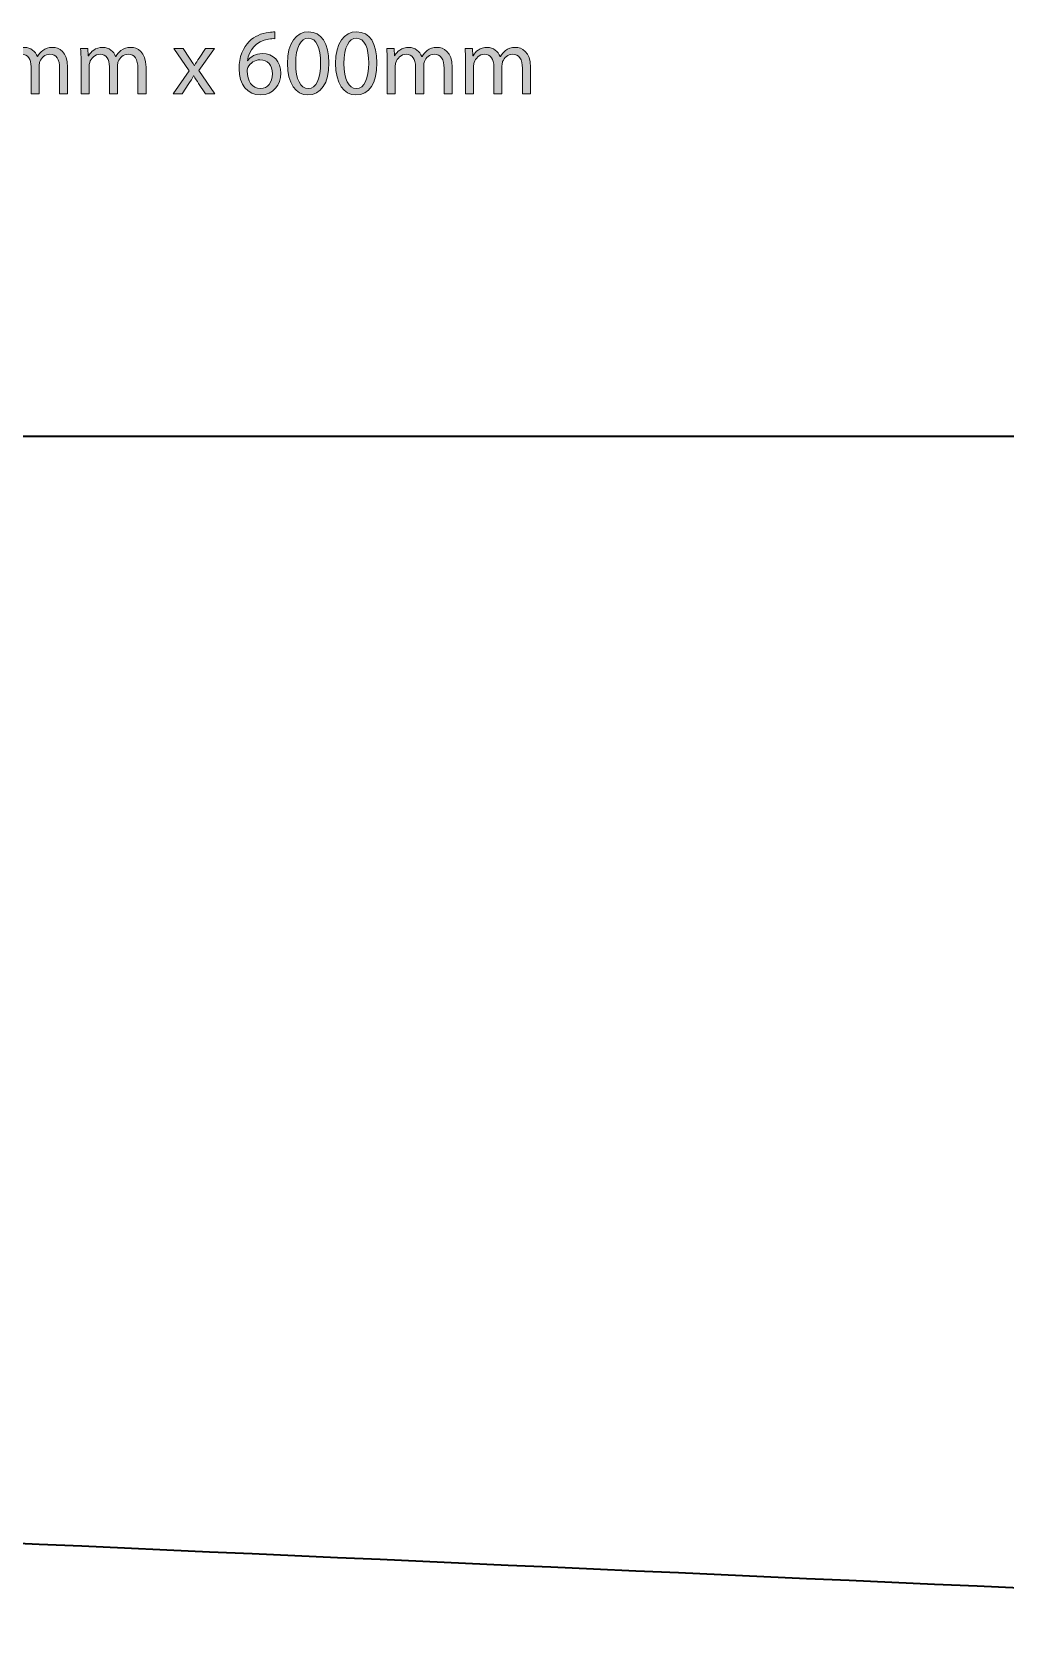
# Model space of a CAD drawing. Header units: inches. Extents: x 13 to 716, y -481 to 623.
# Drawn here: x 101.4 to 189.2, y 478.8 to 622.3 of the extents above; entities that cross this region are included whole.
import ezdxf

# ---------------------------------------------------------------- set-up
doc = ezdxf.new("R2010")
doc.units = ezdxf.units.IN
doc.header["$MEASUREMENT"] = 0
doc.layers.add('Layer 1', color=7, linetype='Continuous')

# ---------------------------------------------------------------- blocks, each defined once
blk = doc.blocks.new('block 2')
at = {"layer": 'Layer 1', "true_color": 0xffffff}
h = blk.add_hatch(color=7, dxfattribs=at)
h.dxf.hatch_style = 2
edge = h.paths.add_edge_path()
edge.add_spline(control_points=[(123.34, 621.69), (123.19, 621.7), (122.99, 621.68), (122.78, 621.65), (121.61, 621.46), (121, 620.62), (120.87, 619.7), (120.87, 619.7), (120.89, 619.7), (120.89, 619.7), (121.15, 620.06), (121.61, 620.35), (122.22, 620.35), (123.2, 620.35), (123.88, 619.63), (123.88, 618.57), (123.88, 617.55), (123.2, 616.62), (122.05, 616.62), (120.88, 616.62), (120.11, 617.53), (120.11, 618.97), (120.11, 620.05), (120.49, 620.9), (121.04, 621.45), (121.5, 621.9), (122.11, 622.17), (122.8, 622.26), (123.02, 622.29), (123.21, 622.3), (123.34, 622.3), (123.34, 622.3), (123.34, 621.69), (123.34, 621.69)], knot_values=[0, 0, 0, 0, 1, 1, 1, 2, 2, 2, 3, 3, 3, 4, 4, 4, 5, 5, 5, 6, 6, 6, 7, 7, 7, 8, 8, 8, 9, 9, 9, 10, 10, 10, 11, 11, 11, 11], degree=3, periodic=1)
edge = h.paths.add_edge_path()
edge.add_spline(control_points=[(123.13, 618.52), (123.13, 619.3), (122.68, 619.78), (122, 619.78), (121.55, 619.78), (121.12, 619.51), (120.92, 619.1), (120.88, 619.02), (120.84, 618.91), (120.84, 618.78), (120.85, 617.87), (121.28, 617.2), (122.06, 617.2), (122.7, 617.2), (123.13, 617.73), (123.13, 618.52)], knot_values=[0, 0, 0, 0, 1, 1, 1, 2, 2, 2, 3, 3, 3, 4, 4, 4, 5, 5, 5, 5], degree=3, periodic=1)
h = blk.add_hatch(color=7, dxfattribs=at)
h.dxf.hatch_style = 2
edge = h.paths.add_edge_path()
edge.add_spline(control_points=[(128.21, 619.52), (128.21, 617.65), (127.51, 616.62), (126.3, 616.62), (125.22, 616.62), (124.48, 617.63), (124.47, 619.45), (124.47, 621.3), (125.27, 622.31), (126.39, 622.31), (127.54, 622.31), (128.21, 621.28), (128.21, 619.52)], knot_values=[0, 0, 0, 0, 1, 1, 1, 2, 2, 2, 3, 3, 3, 4, 4, 4, 4], degree=3, periodic=1)
edge = h.paths.add_edge_path()
edge.add_spline(control_points=[(125.22, 619.44), (125.22, 618.01), (125.66, 617.2), (126.34, 617.2), (127.09, 617.2), (127.46, 618.08), (127.46, 619.49), (127.46, 620.85), (127.12, 621.73), (126.34, 621.73), (125.69, 621.73), (125.22, 620.94), (125.22, 619.44)], knot_values=[0, 0, 0, 0, 1, 1, 1, 2, 2, 2, 3, 3, 3, 4, 4, 4, 4], degree=3, periodic=1)
h = blk.add_hatch(color=7, dxfattribs=at)
h.dxf.hatch_style = 2
edge = h.paths.add_edge_path()
edge.add_spline(control_points=[(132.55, 619.52), (132.55, 617.65), (131.85, 616.62), (130.64, 616.62), (129.56, 616.62), (128.83, 617.63), (128.81, 619.45), (128.81, 621.3), (129.61, 622.31), (130.73, 622.31), (131.88, 622.31), (132.55, 621.28), (132.55, 619.52)], knot_values=[0, 0, 0, 0, 1, 1, 1, 2, 2, 2, 3, 3, 3, 4, 4, 4, 4], degree=3, periodic=1)
edge = h.paths.add_edge_path()
edge.add_spline(control_points=[(129.56, 619.44), (129.56, 618.01), (130, 617.2), (130.68, 617.2), (131.44, 617.2), (131.8, 618.08), (131.8, 619.49), (131.8, 620.85), (131.46, 621.73), (130.68, 621.73), (130.04, 621.73), (129.56, 620.94), (129.56, 619.44)], knot_values=[0, 0, 0, 0, 1, 1, 1, 2, 2, 2, 3, 3, 3, 4, 4, 4, 4], degree=3, periodic=1)
h = blk.add_hatch(color=7, dxfattribs=at)
h.dxf.hatch_style = 2
edge = h.paths.add_edge_path()
edge.add_spline(control_points=[(98.8, 619.7), (98.8, 620.13), (98.79, 620.47), (98.77, 620.81), (98.77, 620.81), (99.42, 620.81), (99.42, 620.81), (99.42, 620.81), (99.46, 620.14), (99.46, 620.14), (99.46, 620.14), (99.48, 620.14), (99.48, 620.14), (99.71, 620.53), (100.09, 620.9), (100.78, 620.9), (101.33, 620.9), (101.75, 620.56), (101.93, 620.07), (101.93, 620.07), (101.95, 620.07), (101.95, 620.07), (102.07, 620.31), (102.24, 620.48), (102.41, 620.61), (102.66, 620.79), (102.92, 620.9), (103.31, 620.9), (103.86, 620.9), (104.66, 620.54), (104.66, 619.12), (104.66, 619.12), (104.66, 616.71), (104.66, 616.71), (104.66, 616.71), (103.94, 616.71), (103.94, 616.71), (103.94, 616.71), (103.94, 619.02), (103.94, 619.02), (103.94, 619.82), (103.64, 620.29), (103.05, 620.29), (102.62, 620.29), (102.29, 619.97), (102.16, 619.62), (102.12, 619.51), (102.1, 619.38), (102.1, 619.25), (102.1, 619.25), (102.1, 616.71), (102.1, 616.71), (102.1, 616.71), (101.37, 616.71), (101.37, 616.71), (101.37, 616.71), (101.37, 619.17), (101.37, 619.17), (101.37, 619.82), (101.08, 620.29), (100.52, 620.29), (100.06, 620.29), (99.71, 619.91), (99.59, 619.54), (99.55, 619.44), (99.53, 619.3), (99.53, 619.18), (99.53, 619.18), (99.53, 616.71), (99.53, 616.71), (99.53, 616.71), (98.8, 616.71), (98.8, 616.71), (98.8, 616.71), (98.8, 619.7), (98.8, 619.7)], knot_values=[0, 0, 0, 0, 1, 1, 1, 2, 2, 2, 3, 3, 3, 4, 4, 4, 5, 5, 5, 6, 6, 6, 7, 7, 7, 8, 8, 8, 9, 9, 9, 10, 10, 10, 11, 11, 11, 12, 12, 12, 13, 13, 13, 14, 14, 14, 15, 15, 15, 16, 16, 16, 17, 17, 17, 18, 18, 18, 19, 19, 19, 20, 20, 20, 21, 21, 21, 22, 22, 22, 23, 23, 23, 24, 24, 24, 25, 25, 25, 25], degree=3, periodic=1)
h = blk.add_hatch(color=7, dxfattribs=at)
h.dxf.hatch_style = 2
edge = h.paths.add_edge_path()
edge.add_spline(control_points=[(105.87, 619.7), (105.87, 620.13), (105.85, 620.47), (105.83, 620.81), (105.83, 620.81), (106.48, 620.81), (106.48, 620.81), (106.48, 620.81), (106.52, 620.14), (106.52, 620.14), (106.52, 620.14), (106.54, 620.14), (106.54, 620.14), (106.77, 620.53), (107.15, 620.9), (107.84, 620.9), (108.39, 620.9), (108.81, 620.56), (108.99, 620.07), (108.99, 620.07), (109.01, 620.07), (109.01, 620.07), (109.13, 620.31), (109.3, 620.48), (109.47, 620.61), (109.72, 620.79), (109.98, 620.9), (110.37, 620.9), (110.92, 620.9), (111.73, 620.54), (111.73, 619.12), (111.73, 619.12), (111.73, 616.71), (111.73, 616.71), (111.73, 616.71), (111, 616.71), (111, 616.71), (111, 616.71), (111, 619.02), (111, 619.02), (111, 619.82), (110.7, 620.29), (110.11, 620.29), (109.68, 620.29), (109.35, 619.97), (109.22, 619.62), (109.19, 619.51), (109.16, 619.38), (109.16, 619.25), (109.16, 619.25), (109.16, 616.71), (109.16, 616.71), (109.16, 616.71), (108.43, 616.71), (108.43, 616.71), (108.43, 616.71), (108.43, 619.17), (108.43, 619.17), (108.43, 619.82), (108.14, 620.29), (107.58, 620.29), (107.12, 620.29), (106.77, 619.91), (106.65, 619.54), (106.61, 619.44), (106.59, 619.3), (106.59, 619.18), (106.59, 619.18), (106.59, 616.71), (106.59, 616.71), (106.59, 616.71), (105.87, 616.71), (105.87, 616.71), (105.87, 616.71), (105.87, 619.7), (105.87, 619.7)], knot_values=[0, 0, 0, 0, 1, 1, 1, 2, 2, 2, 3, 3, 3, 4, 4, 4, 5, 5, 5, 6, 6, 6, 7, 7, 7, 8, 8, 8, 9, 9, 9, 10, 10, 10, 11, 11, 11, 12, 12, 12, 13, 13, 13, 14, 14, 14, 15, 15, 15, 16, 16, 16, 17, 17, 17, 18, 18, 18, 19, 19, 19, 20, 20, 20, 21, 21, 21, 22, 22, 22, 23, 23, 23, 24, 24, 24, 25, 25, 25, 25], degree=3, periodic=1)
h = blk.add_hatch(color=7, dxfattribs=at)
h.dxf.hatch_style = 2
edge = h.paths.add_edge_path()
edge.add_spline(control_points=[(115.07, 620.81), (115.07, 620.81), (115.65, 619.93), (115.65, 619.93), (115.81, 619.7), (115.94, 619.5), (116.08, 619.27), (116.08, 619.27), (116.09, 619.27), (116.09, 619.27), (116.23, 619.51), (116.36, 619.72), (116.51, 619.94), (116.51, 619.94), (117.08, 620.81), (117.08, 620.81), (117.08, 620.81), (117.89, 620.81), (117.89, 620.81), (117.89, 620.81), (116.49, 618.83), (116.49, 618.83), (116.49, 618.83), (117.92, 616.71), (117.92, 616.71), (117.92, 616.71), (117.08, 616.71), (117.08, 616.71), (117.08, 616.71), (116.47, 617.64), (116.47, 617.64), (116.31, 617.87), (116.18, 618.1), (116.03, 618.35), (116.03, 618.35), (116.02, 618.35), (116.02, 618.35), (115.88, 618.1), (115.75, 617.88), (115.59, 617.64), (115.59, 617.64), (114.99, 616.71), (114.99, 616.71), (114.99, 616.71), (114.17, 616.71), (114.17, 616.71), (114.17, 616.71), (115.63, 618.8), (115.63, 618.8), (115.63, 618.8), (114.24, 620.81), (114.24, 620.81), (114.24, 620.81), (115.07, 620.81), (115.07, 620.81)], knot_values=[0, 0, 0, 0, 1, 1, 1, 2, 2, 2, 3, 3, 3, 4, 4, 4, 5, 5, 5, 6, 6, 6, 7, 7, 7, 8, 8, 8, 9, 9, 9, 10, 10, 10, 11, 11, 11, 12, 12, 12, 13, 13, 13, 14, 14, 14, 15, 15, 15, 16, 16, 16, 17, 17, 17, 18, 18, 18, 18], degree=3, periodic=1)
h = blk.add_hatch(color=7, dxfattribs=at)
h.dxf.hatch_style = 2
edge = h.paths.add_edge_path()
edge.add_spline(control_points=[(133.47, 619.7), (133.47, 620.13), (133.45, 620.47), (133.43, 620.81), (133.43, 620.81), (134.09, 620.81), (134.09, 620.81), (134.09, 620.81), (134.12, 620.14), (134.12, 620.14), (134.12, 620.14), (134.14, 620.14), (134.14, 620.14), (134.37, 620.53), (134.75, 620.9), (135.44, 620.9), (135.99, 620.9), (136.41, 620.56), (136.59, 620.07), (136.59, 620.07), (136.61, 620.07), (136.61, 620.07), (136.74, 620.31), (136.9, 620.48), (137.07, 620.61), (137.32, 620.79), (137.58, 620.9), (137.97, 620.9), (138.52, 620.9), (139.33, 620.54), (139.33, 619.12), (139.33, 619.12), (139.33, 616.71), (139.33, 616.71), (139.33, 616.71), (138.6, 616.71), (138.6, 616.71), (138.6, 616.71), (138.6, 619.02), (138.6, 619.02), (138.6, 619.82), (138.3, 620.29), (137.71, 620.29), (137.28, 620.29), (136.96, 619.97), (136.82, 619.62), (136.79, 619.51), (136.76, 619.38), (136.76, 619.25), (136.76, 619.25), (136.76, 616.71), (136.76, 616.71), (136.76, 616.71), (136.03, 616.71), (136.03, 616.71), (136.03, 616.71), (136.03, 619.17), (136.03, 619.17), (136.03, 619.82), (135.74, 620.29), (135.18, 620.29), (134.72, 620.29), (134.37, 619.91), (134.25, 619.54), (134.21, 619.44), (134.2, 619.3), (134.2, 619.18), (134.2, 619.18), (134.2, 616.71), (134.2, 616.71), (134.2, 616.71), (133.47, 616.71), (133.47, 616.71), (133.47, 616.71), (133.47, 619.7), (133.47, 619.7)], knot_values=[0, 0, 0, 0, 1, 1, 1, 2, 2, 2, 3, 3, 3, 4, 4, 4, 5, 5, 5, 6, 6, 6, 7, 7, 7, 8, 8, 8, 9, 9, 9, 10, 10, 10, 11, 11, 11, 12, 12, 12, 13, 13, 13, 14, 14, 14, 15, 15, 15, 16, 16, 16, 17, 17, 17, 18, 18, 18, 19, 19, 19, 20, 20, 20, 21, 21, 21, 22, 22, 22, 23, 23, 23, 24, 24, 24, 25, 25, 25, 25], degree=3, periodic=1)
h = blk.add_hatch(color=7, dxfattribs=at)
h.dxf.hatch_style = 2
edge = h.paths.add_edge_path()
edge.add_spline(control_points=[(140.53, 619.7), (140.53, 620.13), (140.51, 620.47), (140.49, 620.81), (140.49, 620.81), (141.15, 620.81), (141.15, 620.81), (141.15, 620.81), (141.18, 620.14), (141.18, 620.14), (141.18, 620.14), (141.21, 620.14), (141.21, 620.14), (141.43, 620.53), (141.82, 620.9), (142.5, 620.9), (143.05, 620.9), (143.47, 620.56), (143.65, 620.07), (143.65, 620.07), (143.67, 620.07), (143.67, 620.07), (143.8, 620.31), (143.97, 620.48), (144.14, 620.61), (144.38, 620.79), (144.64, 620.9), (145.03, 620.9), (145.58, 620.9), (146.39, 620.54), (146.39, 619.12), (146.39, 619.12), (146.39, 616.71), (146.39, 616.71), (146.39, 616.71), (145.66, 616.71), (145.66, 616.71), (145.66, 616.71), (145.66, 619.02), (145.66, 619.02), (145.66, 619.82), (145.36, 620.29), (144.77, 620.29), (144.34, 620.29), (144.02, 619.97), (143.88, 619.62), (143.85, 619.51), (143.82, 619.38), (143.82, 619.25), (143.82, 619.25), (143.82, 616.71), (143.82, 616.71), (143.82, 616.71), (143.09, 616.71), (143.09, 616.71), (143.09, 616.71), (143.09, 619.17), (143.09, 619.17), (143.09, 619.82), (142.81, 620.29), (142.24, 620.29), (141.78, 620.29), (141.43, 619.91), (141.32, 619.54), (141.27, 619.44), (141.26, 619.3), (141.26, 619.18), (141.26, 619.18), (141.26, 616.71), (141.26, 616.71), (141.26, 616.71), (140.53, 616.71), (140.53, 616.71), (140.53, 616.71), (140.53, 619.7), (140.53, 619.7)], knot_values=[0, 0, 0, 0, 1, 1, 1, 2, 2, 2, 3, 3, 3, 4, 4, 4, 5, 5, 5, 6, 6, 6, 7, 7, 7, 8, 8, 8, 9, 9, 9, 10, 10, 10, 11, 11, 11, 12, 12, 12, 13, 13, 13, 14, 14, 14, 15, 15, 15, 16, 16, 16, 17, 17, 17, 18, 18, 18, 19, 19, 19, 20, 20, 20, 21, 21, 21, 22, 22, 22, 23, 23, 23, 24, 24, 24, 25, 25, 25, 25], degree=3, periodic=1)
at = {"layer": 'Layer 1', "lineweight": 0}
for points, knots in [([(123.34, 621.69), (123.19, 621.7), (122.99, 621.68), (122.78, 621.65), (121.61, 621.46), (121, 620.62), (120.87, 619.7), (120.87, 619.7), (120.89, 619.7), (120.89, 619.7), (121.15, 620.06), (121.61, 620.35), (122.22, 620.35), (123.2, 620.35), (123.88, 619.63), (123.88, 618.57), (123.88, 617.55), (123.2, 616.62), (122.05, 616.62), (120.88, 616.62), (120.11, 617.53), (120.11, 618.97), (120.11, 620.05), (120.49, 620.9), (121.04, 621.45), (121.5, 621.9), (122.11, 622.17), (122.8, 622.26), (123.02, 622.29), (123.21, 622.3), (123.34, 622.3), (123.34, 622.3), (123.34, 621.69), (123.34, 621.69)], [0, 0, 0, 0, 1, 1, 1, 2, 2, 2, 3, 3, 3, 4, 4, 4, 5, 5, 5, 6, 6, 6, 7, 7, 7, 8, 8, 8, 9, 9, 9, 10, 10, 10, 11, 11, 11, 11]), ([(128.21, 619.52), (128.21, 617.65), (127.51, 616.62), (126.3, 616.62), (125.22, 616.62), (124.48, 617.63), (124.47, 619.45), (124.47, 621.3), (125.27, 622.31), (126.39, 622.31), (127.54, 622.31), (128.21, 621.28), (128.21, 619.52)], [0, 0, 0, 0, 1, 1, 1, 2, 2, 2, 3, 3, 3, 4, 4, 4, 4]), ([(125.22, 619.44), (125.22, 618.01), (125.66, 617.2), (126.34, 617.2), (127.09, 617.2), (127.46, 618.08), (127.46, 619.49), (127.46, 620.85), (127.12, 621.73), (126.34, 621.73), (125.69, 621.73), (125.22, 620.94), (125.22, 619.44)], [0, 0, 0, 0, 1, 1, 1, 2, 2, 2, 3, 3, 3, 4, 4, 4, 4]), ([(132.55, 619.52), (132.55, 617.65), (131.85, 616.62), (130.64, 616.62), (129.56, 616.62), (128.83, 617.63), (128.81, 619.45), (128.81, 621.3), (129.61, 622.31), (130.73, 622.31), (131.88, 622.31), (132.55, 621.28), (132.55, 619.52)], [0, 0, 0, 0, 1, 1, 1, 2, 2, 2, 3, 3, 3, 4, 4, 4, 4]), ([(129.56, 619.44), (129.56, 618.01), (130, 617.2), (130.68, 617.2), (131.44, 617.2), (131.8, 618.08), (131.8, 619.49), (131.8, 620.85), (131.46, 621.73), (130.68, 621.73), (130.04, 621.73), (129.56, 620.94), (129.56, 619.44)], [0, 0, 0, 0, 1, 1, 1, 2, 2, 2, 3, 3, 3, 4, 4, 4, 4]), ([(98.8, 619.7), (98.8, 620.13), (98.79, 620.47), (98.77, 620.81), (98.77, 620.81), (99.42, 620.81), (99.42, 620.81), (99.42, 620.81), (99.46, 620.14), (99.46, 620.14), (99.46, 620.14), (99.48, 620.14), (99.48, 620.14), (99.71, 620.53), (100.09, 620.9), (100.78, 620.9), (101.33, 620.9), (101.75, 620.56), (101.93, 620.07), (101.93, 620.07), (101.95, 620.07), (101.95, 620.07), (102.07, 620.31), (102.24, 620.48), (102.41, 620.61), (102.66, 620.79), (102.92, 620.9), (103.31, 620.9), (103.86, 620.9), (104.66, 620.54), (104.66, 619.12), (104.66, 619.12), (104.66, 616.71), (104.66, 616.71), (104.66, 616.71), (103.94, 616.71), (103.94, 616.71), (103.94, 616.71), (103.94, 619.02), (103.94, 619.02), (103.94, 619.82), (103.64, 620.29), (103.05, 620.29), (102.62, 620.29), (102.29, 619.97), (102.16, 619.62), (102.12, 619.51), (102.1, 619.38), (102.1, 619.25), (102.1, 619.25), (102.1, 616.71), (102.1, 616.71), (102.1, 616.71), (101.37, 616.71), (101.37, 616.71), (101.37, 616.71), (101.37, 619.17), (101.37, 619.17), (101.37, 619.82), (101.08, 620.29), (100.52, 620.29), (100.06, 620.29), (99.71, 619.91), (99.59, 619.54), (99.55, 619.44), (99.53, 619.3), (99.53, 619.18), (99.53, 619.18), (99.53, 616.71), (99.53, 616.71), (99.53, 616.71), (98.8, 616.71), (98.8, 616.71), (98.8, 616.71), (98.8, 619.7), (98.8, 619.7)], [0, 0, 0, 0, 1, 1, 1, 2, 2, 2, 3, 3, 3, 4, 4, 4, 5, 5, 5, 6, 6, 6, 7, 7, 7, 8, 8, 8, 9, 9, 9, 10, 10, 10, 11, 11, 11, 12, 12, 12, 13, 13, 13, 14, 14, 14, 15, 15, 15, 16, 16, 16, 17, 17, 17, 18, 18, 18, 19, 19, 19, 20, 20, 20, 21, 21, 21, 22, 22, 22, 23, 23, 23, 24, 24, 24, 25, 25, 25, 25]), ([(105.87, 619.7), (105.87, 620.13), (105.85, 620.47), (105.83, 620.81), (105.83, 620.81), (106.48, 620.81), (106.48, 620.81), (106.48, 620.81), (106.52, 620.14), (106.52, 620.14), (106.52, 620.14), (106.54, 620.14), (106.54, 620.14), (106.77, 620.53), (107.15, 620.9), (107.84, 620.9), (108.39, 620.9), (108.81, 620.56), (108.99, 620.07), (108.99, 620.07), (109.01, 620.07), (109.01, 620.07), (109.13, 620.31), (109.3, 620.48), (109.47, 620.61), (109.72, 620.79), (109.98, 620.9), (110.37, 620.9), (110.92, 620.9), (111.73, 620.54), (111.73, 619.12), (111.73, 619.12), (111.73, 616.71), (111.73, 616.71), (111.73, 616.71), (111, 616.71), (111, 616.71), (111, 616.71), (111, 619.02), (111, 619.02), (111, 619.82), (110.7, 620.29), (110.11, 620.29), (109.68, 620.29), (109.35, 619.97), (109.22, 619.62), (109.19, 619.51), (109.16, 619.38), (109.16, 619.25), (109.16, 619.25), (109.16, 616.71), (109.16, 616.71), (109.16, 616.71), (108.43, 616.71), (108.43, 616.71), (108.43, 616.71), (108.43, 619.17), (108.43, 619.17), (108.43, 619.82), (108.14, 620.29), (107.58, 620.29), (107.12, 620.29), (106.77, 619.91), (106.65, 619.54), (106.61, 619.44), (106.59, 619.3), (106.59, 619.18), (106.59, 619.18), (106.59, 616.71), (106.59, 616.71), (106.59, 616.71), (105.87, 616.71), (105.87, 616.71), (105.87, 616.71), (105.87, 619.7), (105.87, 619.7)], [0, 0, 0, 0, 1, 1, 1, 2, 2, 2, 3, 3, 3, 4, 4, 4, 5, 5, 5, 6, 6, 6, 7, 7, 7, 8, 8, 8, 9, 9, 9, 10, 10, 10, 11, 11, 11, 12, 12, 12, 13, 13, 13, 14, 14, 14, 15, 15, 15, 16, 16, 16, 17, 17, 17, 18, 18, 18, 19, 19, 19, 20, 20, 20, 21, 21, 21, 22, 22, 22, 23, 23, 23, 24, 24, 24, 25, 25, 25, 25]), ([(115.07, 620.81), (115.07, 620.81), (115.65, 619.93), (115.65, 619.93), (115.81, 619.7), (115.94, 619.5), (116.08, 619.27), (116.08, 619.27), (116.09, 619.27), (116.09, 619.27), (116.23, 619.51), (116.36, 619.72), (116.51, 619.94), (116.51, 619.94), (117.08, 620.81), (117.08, 620.81), (117.08, 620.81), (117.89, 620.81), (117.89, 620.81), (117.89, 620.81), (116.49, 618.83), (116.49, 618.83), (116.49, 618.83), (117.92, 616.71), (117.92, 616.71), (117.92, 616.71), (117.08, 616.71), (117.08, 616.71), (117.08, 616.71), (116.47, 617.64), (116.47, 617.64), (116.31, 617.87), (116.18, 618.1), (116.03, 618.35), (116.03, 618.35), (116.02, 618.35), (116.02, 618.35), (115.88, 618.1), (115.75, 617.88), (115.59, 617.64), (115.59, 617.64), (114.99, 616.71), (114.99, 616.71), (114.99, 616.71), (114.17, 616.71), (114.17, 616.71), (114.17, 616.71), (115.63, 618.8), (115.63, 618.8), (115.63, 618.8), (114.24, 620.81), (114.24, 620.81), (114.24, 620.81), (115.07, 620.81), (115.07, 620.81)], [0, 0, 0, 0, 1, 1, 1, 2, 2, 2, 3, 3, 3, 4, 4, 4, 5, 5, 5, 6, 6, 6, 7, 7, 7, 8, 8, 8, 9, 9, 9, 10, 10, 10, 11, 11, 11, 12, 12, 12, 13, 13, 13, 14, 14, 14, 15, 15, 15, 16, 16, 16, 17, 17, 17, 18, 18, 18, 18]), ([(123.13, 618.52), (123.13, 619.3), (122.68, 619.78), (122, 619.78), (121.55, 619.78), (121.12, 619.51), (120.92, 619.1), (120.88, 619.02), (120.84, 618.91), (120.84, 618.78), (120.85, 617.87), (121.28, 617.2), (122.06, 617.2), (122.7, 617.2), (123.13, 617.73), (123.13, 618.52)], [0, 0, 0, 0, 1, 1, 1, 2, 2, 2, 3, 3, 3, 4, 4, 4, 5, 5, 5, 5]), ([(133.47, 619.7), (133.47, 620.13), (133.45, 620.47), (133.43, 620.81), (133.43, 620.81), (134.09, 620.81), (134.09, 620.81), (134.09, 620.81), (134.12, 620.14), (134.12, 620.14), (134.12, 620.14), (134.14, 620.14), (134.14, 620.14), (134.37, 620.53), (134.75, 620.9), (135.44, 620.9), (135.99, 620.9), (136.41, 620.56), (136.59, 620.07), (136.59, 620.07), (136.61, 620.07), (136.61, 620.07), (136.74, 620.31), (136.9, 620.48), (137.07, 620.61), (137.32, 620.79), (137.58, 620.9), (137.97, 620.9), (138.52, 620.9), (139.33, 620.54), (139.33, 619.12), (139.33, 619.12), (139.33, 616.71), (139.33, 616.71), (139.33, 616.71), (138.6, 616.71), (138.6, 616.71), (138.6, 616.71), (138.6, 619.02), (138.6, 619.02), (138.6, 619.82), (138.3, 620.29), (137.71, 620.29), (137.28, 620.29), (136.96, 619.97), (136.82, 619.62), (136.79, 619.51), (136.76, 619.38), (136.76, 619.25), (136.76, 619.25), (136.76, 616.71), (136.76, 616.71), (136.76, 616.71), (136.03, 616.71), (136.03, 616.71), (136.03, 616.71), (136.03, 619.17), (136.03, 619.17), (136.03, 619.82), (135.74, 620.29), (135.18, 620.29), (134.72, 620.29), (134.37, 619.91), (134.25, 619.54), (134.21, 619.44), (134.2, 619.3), (134.2, 619.18), (134.2, 619.18), (134.2, 616.71), (134.2, 616.71), (134.2, 616.71), (133.47, 616.71), (133.47, 616.71), (133.47, 616.71), (133.47, 619.7), (133.47, 619.7)], [0, 0, 0, 0, 1, 1, 1, 2, 2, 2, 3, 3, 3, 4, 4, 4, 5, 5, 5, 6, 6, 6, 7, 7, 7, 8, 8, 8, 9, 9, 9, 10, 10, 10, 11, 11, 11, 12, 12, 12, 13, 13, 13, 14, 14, 14, 15, 15, 15, 16, 16, 16, 17, 17, 17, 18, 18, 18, 19, 19, 19, 20, 20, 20, 21, 21, 21, 22, 22, 22, 23, 23, 23, 24, 24, 24, 25, 25, 25, 25]), ([(140.53, 619.7), (140.53, 620.13), (140.51, 620.47), (140.49, 620.81), (140.49, 620.81), (141.15, 620.81), (141.15, 620.81), (141.15, 620.81), (141.18, 620.14), (141.18, 620.14), (141.18, 620.14), (141.21, 620.14), (141.21, 620.14), (141.43, 620.53), (141.82, 620.9), (142.5, 620.9), (143.05, 620.9), (143.47, 620.56), (143.65, 620.07), (143.65, 620.07), (143.67, 620.07), (143.67, 620.07), (143.8, 620.31), (143.97, 620.48), (144.14, 620.61), (144.38, 620.79), (144.64, 620.9), (145.03, 620.9), (145.58, 620.9), (146.39, 620.54), (146.39, 619.12), (146.39, 619.12), (146.39, 616.71), (146.39, 616.71), (146.39, 616.71), (145.66, 616.71), (145.66, 616.71), (145.66, 616.71), (145.66, 619.02), (145.66, 619.02), (145.66, 619.82), (145.36, 620.29), (144.77, 620.29), (144.34, 620.29), (144.02, 619.97), (143.88, 619.62), (143.85, 619.51), (143.82, 619.38), (143.82, 619.25), (143.82, 619.25), (143.82, 616.71), (143.82, 616.71), (143.82, 616.71), (143.09, 616.71), (143.09, 616.71), (143.09, 616.71), (143.09, 619.17), (143.09, 619.17), (143.09, 619.82), (142.81, 620.29), (142.24, 620.29), (141.78, 620.29), (141.43, 619.91), (141.32, 619.54), (141.27, 619.44), (141.26, 619.3), (141.26, 619.18), (141.26, 619.18), (141.26, 616.71), (141.26, 616.71), (141.26, 616.71), (140.53, 616.71), (140.53, 616.71), (140.53, 616.71), (140.53, 619.7), (140.53, 619.7)], [0, 0, 0, 0, 1, 1, 1, 2, 2, 2, 3, 3, 3, 4, 4, 4, 5, 5, 5, 6, 6, 6, 7, 7, 7, 8, 8, 8, 9, 9, 9, 10, 10, 10, 11, 11, 11, 12, 12, 12, 13, 13, 13, 14, 14, 14, 15, 15, 15, 16, 16, 16, 17, 17, 17, 18, 18, 18, 19, 19, 19, 20, 20, 20, 21, 21, 21, 22, 22, 22, 23, 23, 23, 24, 24, 24, 25, 25, 25, 25])]:
    blk.add_open_spline(points, degree=3, knots=knots, dxfattribs=at)
blk = doc.blocks.new('block 5')
at = {"layer": 'Layer 1', "color": 1, "lineweight": 35, "true_color": 0xff0000}
blk.add_open_spline([(469.68, 494.84), (469.68, 518.26), (453.11, 534.82), (429.68, 534.82), (386.35, 534.82), (343.02, 534.82), (299.68, 534.82), (276.25, 534.82), (259.68, 518.26), (259.68, 494.84), (259.68, 489.51), (259.68, 484.18), (259.68, 478.85), (177.68, 482.51), (95.68, 486.18), (13.68, 489.84), (13.68, 521.83), (13.68, 553.82), (13.68, 585.81), (247.68, 585.81), (481.68, 585.81), (715.68, 585.81), (715.68, 553.82), (715.68, 521.83), (715.68, 489.84), (633.68, 486.18), (551.68, 482.51), (469.68, 478.85), (469.68, 484.18), (469.68, 489.51), (469.68, 494.84)], degree=3, knots=[0, 0, 0, 0, 1, 1, 1, 2, 2, 2, 3, 3, 3, 4, 4, 4, 5, 5, 5, 6, 6, 6, 7, 7, 7, 8, 8, 8, 9, 9, 9, 10, 10, 10, 10], dxfattribs=at)

msp = doc.modelspace()

# ---------------------------------------------------------------- block references
at = {"layer": 'Layer 1'}
for name in ['block 2', 'block 5']:
    msp.add_blockref(name, (0, 0), dxfattribs=at)

doc.saveas('drawing.dxf')
